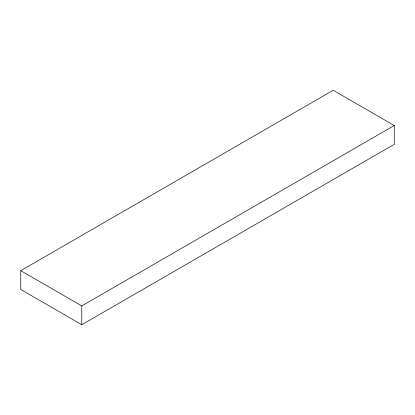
<?xml version="1.0" encoding="UTF-8"?>
<svg xmlns="http://www.w3.org/2000/svg" width="415" height="415" viewBox="0 0 415 415"><rect width="100%" height="100%" fill="white"/><g stroke="black" fill="none" stroke-linecap="round" stroke-linejoin="round"><path stroke-width="0.62" d="M20.75 270.679L333.209 90.283L394.25 125.522L394.25 144.321L81.791 324.717L20.75 289.478L20.75 270.679L81.791 305.922L394.25 125.522M81.791 305.922L81.791 324.717"/></g></svg>
